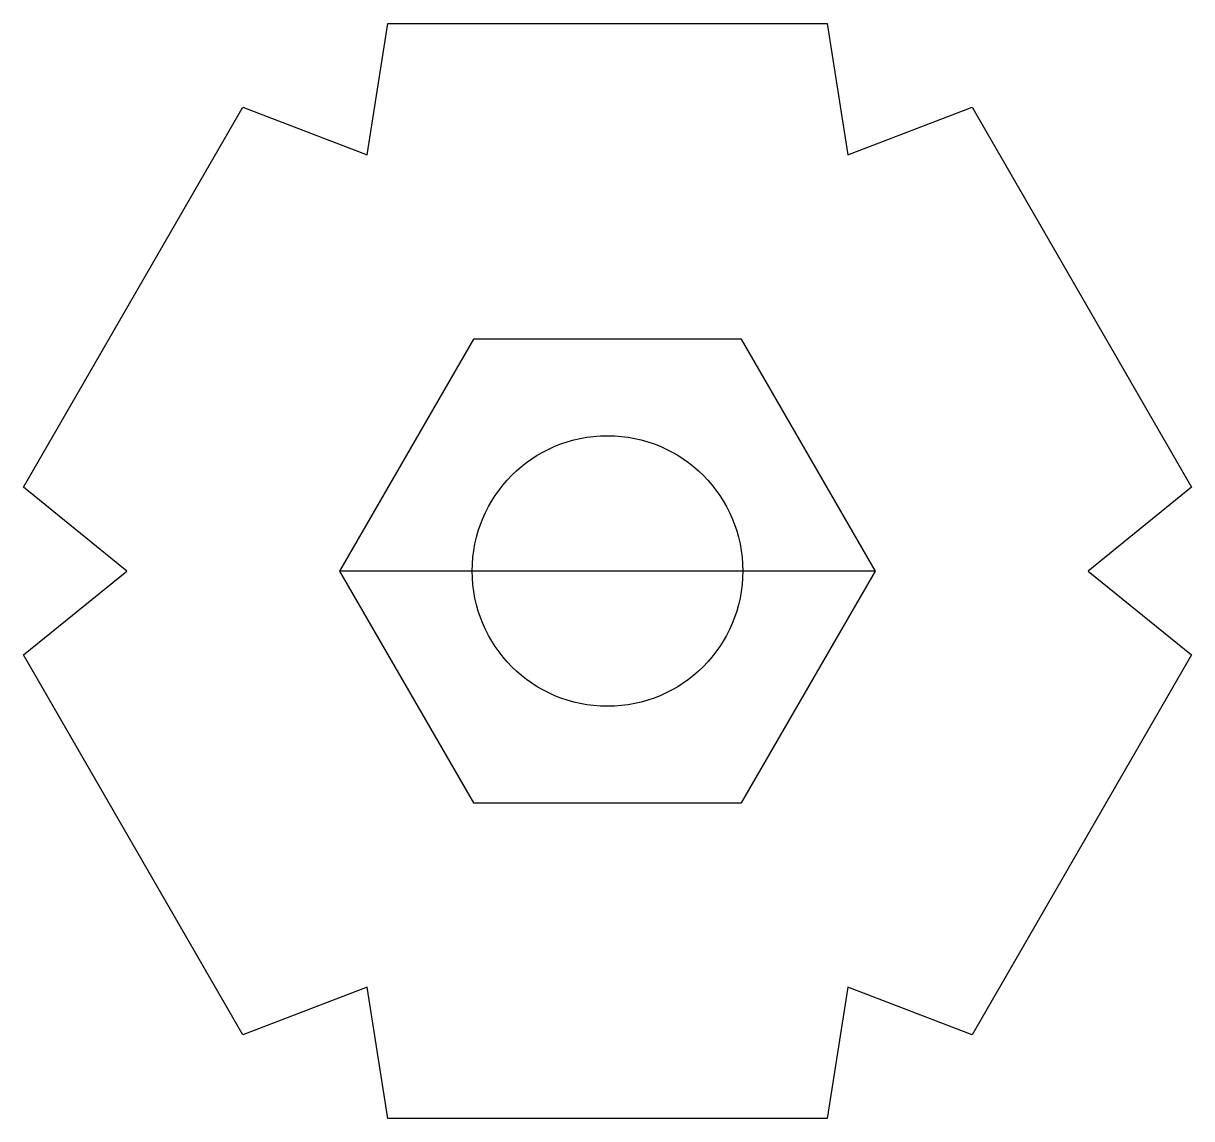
# Model space of a CAD drawing. Header units: millimetres. Extents: x -9.1 to 9.1, y -8.5 to 8.5.
import ezdxf

# ---------------------------------------------------------------- set-up
doc = ezdxf.new("R2010")
doc.units = ezdxf.units.MM
doc.layers.get('0').update_dxf_attribs({"linetype": 'CONTINUOUS'})

msp = doc.modelspace()

# ---------------------------------------------------------------- linework, layer by layer
for p, q in [((-2.078, 3.6), (-4.157, 0)), ((2.078, 3.6), (-2.078, 3.6)), ((4.157, 0), (2.078, 3.6)), ((-4.157, 0), (-2.078, -3.6)), ((4.157, 0), (-4.157, 0)), ((2.078, -3.6), (4.157, 0)), ((-2.078, -3.6), (2.078, -3.6))]:
    msp.add_line(p, q)
msp.add_lwpolyline([(-7.458, 0), (-9.065, 1.3), (-5.658, 7.2), (-3.729, 6.459), (-3.407, 8.5), (3.407, 8.5), (3.729, 6.459), (5.658, 7.2), (9.065, 1.3), (7.458, 0), (9.065, -1.3), (5.658, -7.2), (3.729, -6.459), (3.407, -8.5), (-3.407, -8.5), (-3.729, -6.459), (-5.658, -7.2), (-9.065, -1.3)], close=True)
msp.add_circle((0, 0), 2.1)

doc.saveas('drawing.dxf')
